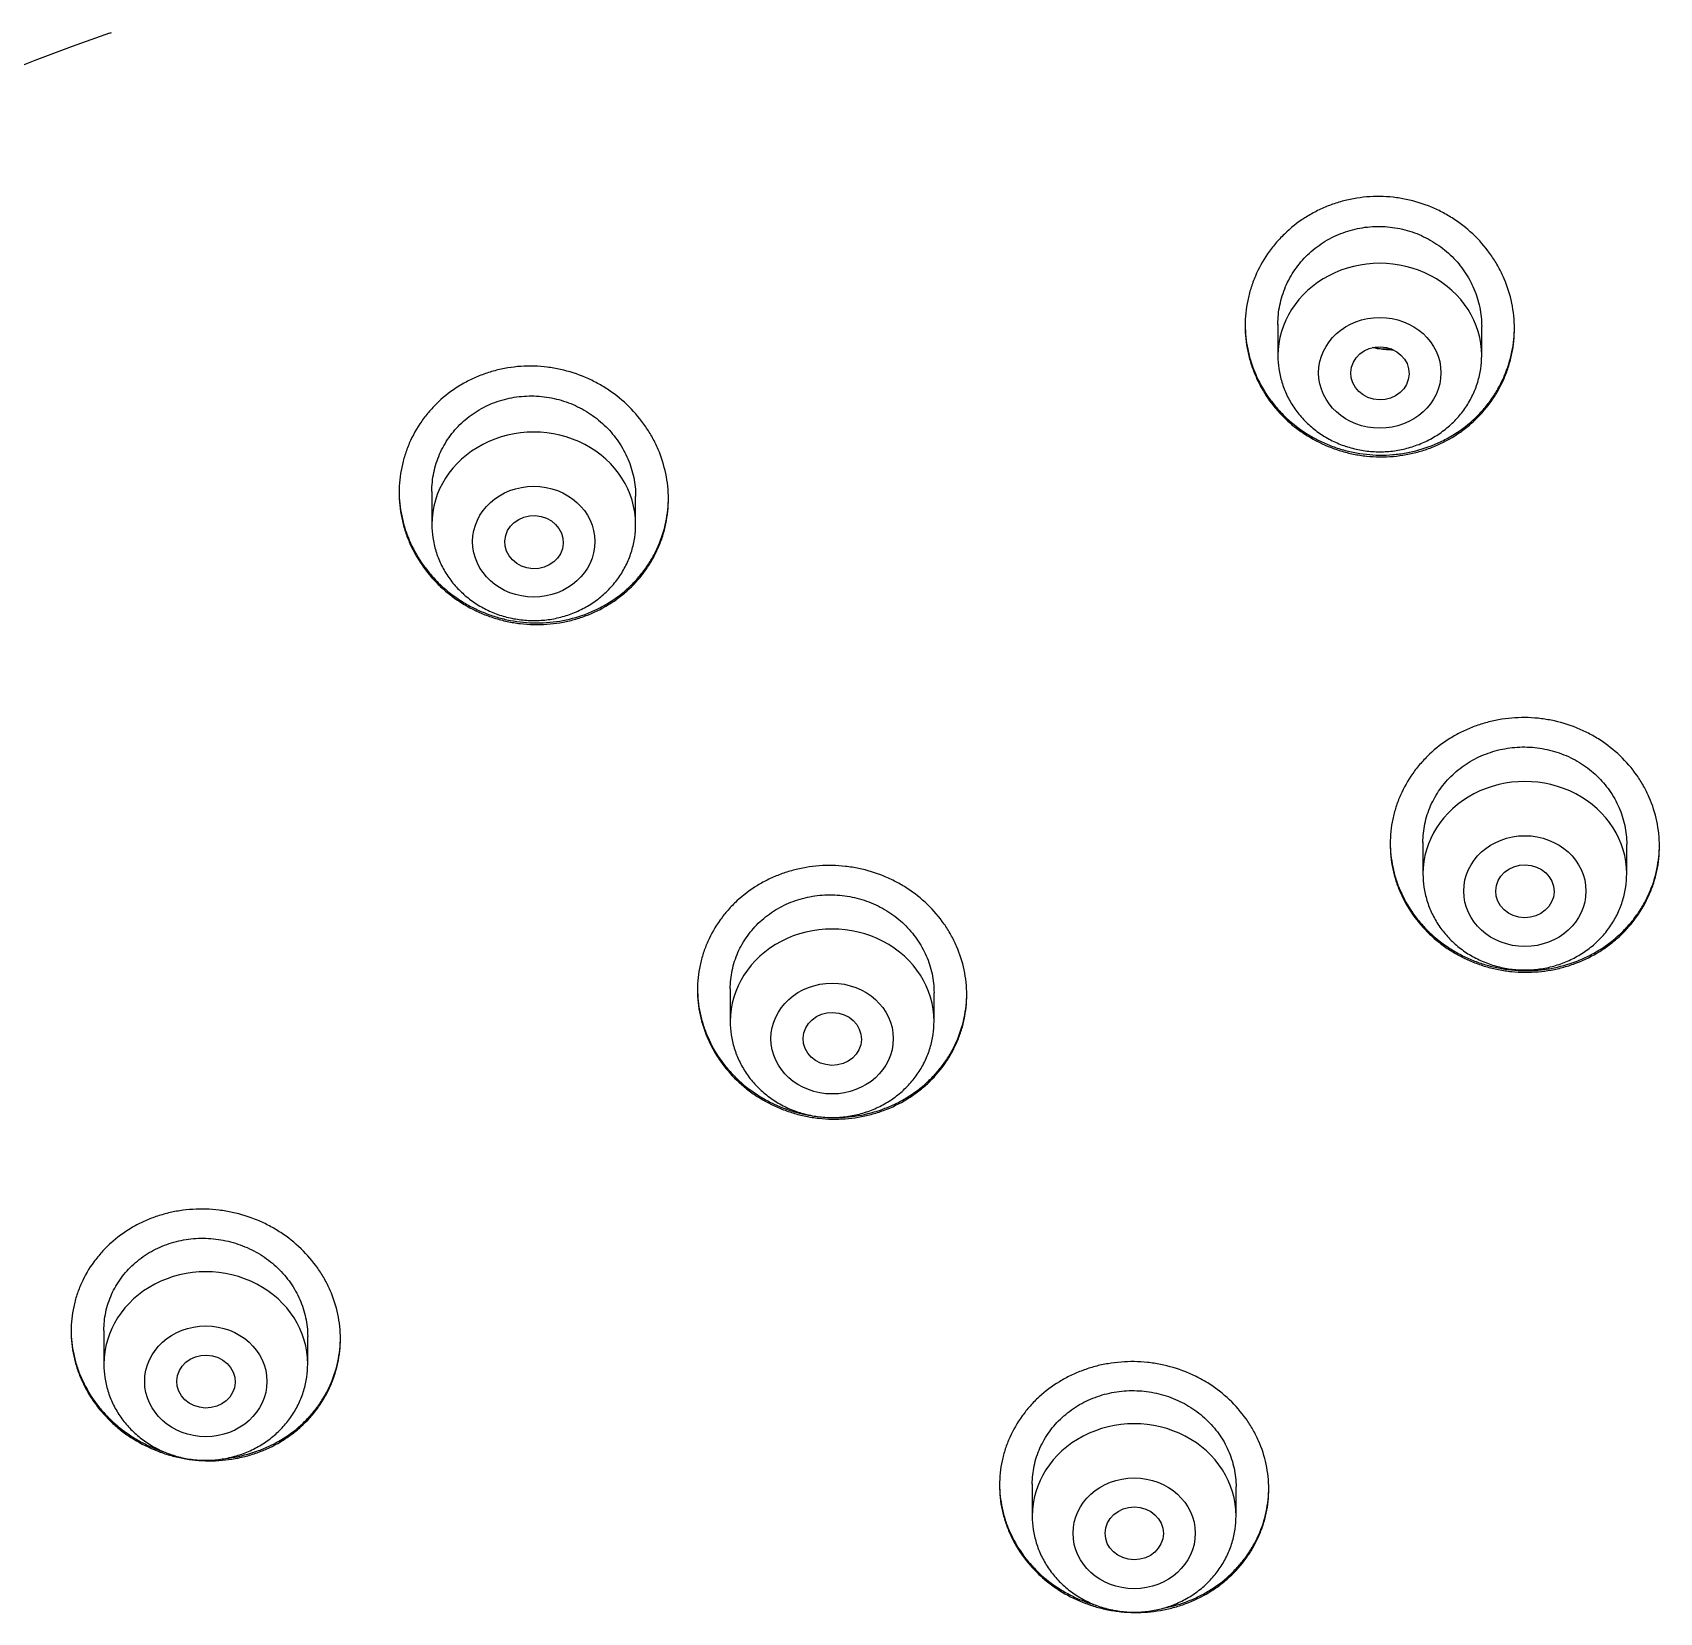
# Model space of a CAD drawing. Header units: millimetres. Extents: x 976 to 9349, y -1578 to 2211.
# Drawn here: x 2934.919 to 2937.154, y 1372.031 to 1374.202 of the extents above; entities that cross this region are included whole.
import ezdxf

# ---------------------------------------------------------------- set-up
doc = ezdxf.new("R2010")
doc.units = ezdxf.units.MM
doc.layers.add('Wbudowane', color=175, linetype='Continuous')

# ---------------------------------------------------------------- blocks, each defined once
blk = doc.blocks.new('Z$W@#21058')
for p, q in [((16.977, 142.1499), (16.9796, 142.1509)), ((18.5825, 141.7502), (18.5825, 141.707)), ((18.8625, 141.707), (18.8625, 141.7469)), ((18.7391, 141.716), (18.7372, 141.716)), ((17.42, 141.5202), (17.42, 141.4751)), ((17.7, 141.4751), (17.7, 141.5134)), ((18.7818, 141.0382), (18.7818, 140.9949)), ((19.0618, 140.9949), (19.0618, 141.0355)), ((17.83, 140.8369), (17.83, 140.7922)), ((18.11, 140.7922), (18.11, 140.8316)), ((16.9694, 140.3674), (16.9694, 140.3212)), ((17.2494, 140.3212), (17.2494, 140.3593)), ((18.245, 140.1565), (18.245, 140.1124)), ((18.525, 140.1124), (18.525, 140.1524))]:
    blk.add_line(p, q)
for centre, radius, start, end in [((17.9248, 139.4091), 2.9001, 109.0754, 143.3794), ((18.7368, 141.8188), 0.1028, 257.6804, 270.2715), ((18.7383, 141.8213), 0.1064, 270.2513, 271.6309)]:
    blk.add_arc(centre, radius, start, end)
for centre, end_param in [((18.7225, 141.707), 3.141598), ((17.56, 141.4751), 3.141598), ((18.9218, 140.9949), 3.141593), ((17.97, 140.7922), 3.141593), ((17.1094, 140.3212), 3.141593), ((18.385, 140.1124), 3.141593)]:
    blk.add_ellipse(centre, major_axis=(0.14, 0), ratio=0.906308, start_param=0, end_param=end_param)
for centre, major_axis, ratio in [((18.7225, 141.6834), (0.084, 0), 0.906308), ((18.7227, 141.6827), (0.04, -0.001), 0.913562), ((17.56, 141.4514), (-0.084, 0), 0.906308), ((17.5604, 141.4507), (0.0401, -0.0019), 0.910577), ((18.9218, 140.9712), (0.084, 0), 0.906308), ((18.9219, 140.9709), (0.04, -0.0005), 0.909997), ((17.97, 140.7685), (0.084, 0), 0.906308), ((17.9702, 140.7681), (0.04, -0.0009), 0.908545), ((17.1094, 140.2975), (-0.084, 0), 0.906308), ((17.1097, 140.2972), (0.0401, -0.0011), 0.906171), ((18.385, 140.0887), (0.084, 0), 0.906308), ((18.3851, 140.0886), (0.04, -0.0003), 0.907086)]:
    blk.add_ellipse(centre, major_axis=major_axis, ratio=ratio)
for points, knots in [([(18.5375, 141.748), (18.5375, 141.7598), (18.5387, 141.7713), (18.5422, 141.7884), (18.5436, 141.794), (18.5471, 141.8052), (18.5492, 141.8108), (18.5561, 141.827), (18.5617, 141.8372), (18.5717, 141.8518), (18.5753, 141.8565), (18.5831, 141.8656), (18.5871, 141.8699), (18.5999, 141.8823), (18.6092, 141.8897), (18.6244, 141.8994), (18.6297, 141.9025), (18.6404, 141.908), (18.6513, 141.9129), (18.6627, 141.9168), (18.6744, 141.9201), (18.6803, 141.9215), (18.6984, 141.9248), (18.7104, 141.9258), (18.7286, 141.9256), (18.7347, 141.9252), (18.7469, 141.9239), (18.7529, 141.9229), (18.7708, 141.9192), (18.7823, 141.9156), (18.7992, 141.9086), (18.8047, 141.906), (18.8154, 141.9002), (18.8206, 141.8971), (18.8356, 141.8872), (18.8449, 141.8796), (18.8621, 141.8626), (18.8697, 141.8535), (18.8797, 141.8388), (18.8828, 141.8338), (18.8885, 141.8234), (18.8911, 141.818), (18.898, 141.8017), (18.9015, 141.7906), (18.9051, 141.7735), (18.906, 141.7677), (18.9072, 141.756), (18.9075, 141.7501), (18.9075, 141.7327), (18.9064, 141.7212), (18.9029, 141.7041), (18.9014, 141.6984), (18.898, 141.6873), (18.8939, 141.6764), (18.8888, 141.6659), (18.8832, 141.6557), (18.8801, 141.6507), (18.87, 141.6361), (18.8623, 141.6272), (18.8496, 141.615), (18.8451, 141.6111), (18.8357, 141.6037), (18.8308, 141.6002), (18.8156, 141.5906), (18.805, 141.5852), (18.7881, 141.5787), (18.7823, 141.5767), (18.7706, 141.5734), (18.7647, 141.5721), (18.7469, 141.5688), (18.7348, 141.5678), (18.7164, 141.568), (18.7103, 141.5683), (18.6982, 141.5696), (18.6863, 141.5714), (18.6745, 141.5744), (18.6629, 141.5779), (18.6571, 141.58), (18.6402, 141.5869), (18.6296, 141.5925), (18.6145, 141.6024), (18.6096, 141.6059), (18.6002, 141.6135), (18.5957, 141.6174), (18.5829, 141.6299), (18.5753, 141.6389), (18.5652, 141.6536), (18.5621, 141.6587), (18.5564, 141.669), (18.5513, 141.6796), (18.5472, 141.6905), (18.5437, 141.7016), (18.5422, 141.7073), (18.5387, 141.7246), (18.5375, 141.7363), (18.5375, 141.748)], [0, 0, 0, 0, 0.03125, 0.03125, 0.046875, 0.046875, 0.0625, 0.0625, 0.09375, 0.09375, 0.109375, 0.109375, 0.125, 0.125, 0.15625, 0.15625, 0.171875, 0.171875, 0.1875, 0.203125, 0.203125, 0.21875, 0.21875, 0.25, 0.25, 0.265625, 0.265625, 0.28125, 0.28125, 0.3125, 0.3125, 0.328125, 0.328125, 0.34375, 0.34375, 0.375, 0.375, 0.40625, 0.40625, 0.421875, 0.421875, 0.4375, 0.4375, 0.46875, 0.46875, 0.484375, 0.484375, 0.5, 0.5, 0.53125, 0.53125, 0.546875, 0.546875, 0.5625, 0.578125, 0.578125, 0.59375, 0.59375, 0.625, 0.625, 0.640625, 0.640625, 0.65625, 0.65625, 0.6875, 0.6875, 0.703125, 0.703125, 0.71875, 0.71875, 0.75, 0.75, 0.765625, 0.765625, 0.78125, 0.796875, 0.796875, 0.8125, 0.8125, 0.84375, 0.84375, 0.859375, 0.859375, 0.875, 0.875, 0.90625, 0.90625, 0.921875, 0.921875, 0.9375, 0.953125, 0.953125, 0.96875, 0.96875, 1, 1, 1, 1]), ([(18.5825, 141.75), (18.5825, 141.7501), (18.5825, 141.7502), (18.5825, 141.759), (18.5834, 141.7678), (18.5861, 141.7808), (18.5872, 141.7851), (18.5898, 141.7936), (18.5929, 141.8019), (18.5968, 141.8098), (18.6011, 141.8176), (18.6034, 141.8214), (18.6111, 141.8325), (18.6169, 141.8393), (18.6266, 141.8487), (18.63, 141.8516), (18.6371, 141.8573), (18.6408, 141.8599), (18.6523, 141.8673), (18.6603, 141.8714), (18.6731, 141.8764), (18.6775, 141.8779), (18.6863, 141.8804), (18.6908, 141.8814), (18.7043, 141.8839), (18.7134, 141.8847), (18.7274, 141.8845), (18.732, 141.8842), (18.7411, 141.8832), (18.7502, 141.8817), (18.7591, 141.8794), (18.7679, 141.8767), (18.7723, 141.8751), (18.785, 141.8697), (18.793, 141.8654), (18.8044, 141.8578), (18.8081, 141.8551), (18.8152, 141.8493), (18.8186, 141.8463), (18.8282, 141.8367), (18.834, 141.8298), (18.8416, 141.8186), (18.8439, 141.8147), (18.8482, 141.8069), (18.8521, 141.7989), (18.8551, 141.7905), (18.8578, 141.7821), (18.8589, 141.7777), (18.8616, 141.7646), (18.8625, 141.7558), (18.8625, 141.7469)], [0, 0, 0, 0, 0.000458, 0.000458, 0.062929, 0.062929, 0.094165, 0.094165, 0.125401, 0.156636, 0.156636, 0.187872, 0.187872, 0.250343, 0.250343, 0.281579, 0.281579, 0.312815, 0.312815, 0.375286, 0.375286, 0.406522, 0.406522, 0.437758, 0.437758, 0.500229, 0.500229, 0.531465, 0.531465, 0.5627, 0.593936, 0.593936, 0.625172, 0.625172, 0.687643, 0.687643, 0.718879, 0.718879, 0.750114, 0.750114, 0.812586, 0.812586, 0.843822, 0.843822, 0.875057, 0.906293, 0.906293, 0.937529, 0.937529, 1, 1, 1, 1]), ([(18.5375, 141.7493), (18.5376, 141.738), (18.5388, 141.7268), (18.5422, 141.7102), (18.5436, 141.7045), (18.5471, 141.6933), (18.5492, 141.6877), (18.5561, 141.6715), (18.5617, 141.6612), (18.5717, 141.6466), (18.5753, 141.6418), (18.583, 141.6327), (18.5871, 141.6283), (18.5998, 141.6158), (18.6091, 141.6083), (18.6242, 141.5984), (18.6295, 141.5953), (18.6402, 141.5896), (18.6511, 141.5845), (18.6625, 141.5804), (18.6741, 141.5769), (18.68, 141.5754), (18.6981, 141.5717), (18.7101, 141.5705), (18.7283, 141.5702), (18.7344, 141.5704), (18.7466, 141.5715), (18.7527, 141.5723), (18.7706, 141.5755), (18.7822, 141.5788), (18.799, 141.5853), (18.8046, 141.5878), (18.8154, 141.5932), (18.8206, 141.5962), (18.8356, 141.6057), (18.845, 141.613), (18.858, 141.6254), (18.862, 141.6297), (18.8697, 141.6387), (18.8768, 141.6479), (18.883, 141.6579), (18.8887, 141.6681), (18.8913, 141.6735), (18.8982, 141.6896), (18.9017, 141.7007), (18.9052, 141.7177), (18.9061, 141.7235), (18.9072, 141.7348), (18.9075, 141.7402), (18.9075, 141.7456)], [0, 0, 0, 0, 0.060486, 0.060486, 0.091879, 0.091879, 0.123272, 0.123272, 0.186059, 0.186059, 0.217452, 0.217452, 0.248845, 0.248845, 0.311631, 0.311631, 0.343025, 0.343025, 0.374418, 0.405811, 0.405811, 0.437204, 0.437204, 0.499991, 0.499991, 0.531384, 0.531384, 0.562777, 0.562777, 0.625564, 0.625564, 0.656957, 0.656957, 0.68835, 0.68835, 0.751137, 0.751137, 0.78253, 0.78253, 0.813923, 0.845316, 0.845316, 0.876709, 0.876709, 0.939496, 0.939496, 0.970889, 0.970889, 1, 1, 1, 1]), ([(18.5825, 141.707), (18.5825, 141.7003), (18.5834, 141.689), (18.5875, 141.67), (18.5944, 141.6526), (18.6039, 141.6358), (18.6159, 141.6206), (18.6301, 141.6071), (18.6461, 141.5957), (18.6638, 141.5865), (18.6826, 141.5799), (18.7023, 141.5758), (18.7225, 141.5744), (18.7426, 141.5758), (18.7623, 141.5799), (18.7812, 141.5866), (18.7989, 141.5957), (18.815, 141.6072), (18.8292, 141.6207), (18.8411, 141.6359), (18.8506, 141.6528), (18.8575, 141.6702), (18.8616, 141.6891), (18.8625, 141.7004), (18.8625, 141.707)], [0, 0, 0, 0, 0.043416, 0.088242, 0.133206, 0.178365, 0.223751, 0.269371, 0.315209, 0.361231, 0.407394, 0.453652, 0.499964, 0.546286, 0.592577, 0.638793, 0.684885, 0.730809, 0.776522, 0.822, 0.867242, 0.912272, 0.95714, 1, 1, 1, 1]), ([(18.7388, 141.7149), (18.7323, 141.7149), (18.7258, 141.7154), (18.7172, 141.717), (18.7148, 141.7175), (18.7125, 141.7181)], [0, 0, 0, 0, 0.726371, 0.726371, 1, 1, 1, 1]), ([(17.375, 141.5189), (17.375, 141.5306), (17.3762, 141.5421), (17.3797, 141.559), (17.3812, 141.5646), (17.3847, 141.5757), (17.3867, 141.5812), (17.3937, 141.5972), (17.3993, 141.6074), (17.4094, 141.6217), (17.413, 141.6263), (17.4208, 141.6352), (17.4249, 141.6395), (17.4377, 141.6516), (17.4471, 141.6587), (17.4623, 141.6682), (17.4676, 141.6711), (17.4783, 141.6764), (17.4893, 141.6811), (17.5007, 141.6847), (17.5123, 141.6878), (17.5183, 141.6891), (17.5363, 141.6921), (17.5483, 141.6929), (17.5665, 141.6923), (17.5726, 141.6919), (17.5847, 141.6904), (17.5908, 141.6893), (17.6086, 141.6854), (17.6201, 141.6817), (17.6369, 141.6745), (17.6424, 141.6718), (17.6531, 141.666), (17.6582, 141.6629), (17.6732, 141.6528), (17.6825, 141.6452), (17.6996, 141.6282), (17.7072, 141.619), (17.7172, 141.6044), (17.7203, 141.5994), (17.726, 141.589), (17.7286, 141.5836), (17.7355, 141.5674), (17.739, 141.5563), (17.7426, 141.5392), (17.7435, 141.5335), (17.7447, 141.5219), (17.745, 141.5161), (17.745, 141.4988), (17.7439, 141.4873), (17.7404, 141.4703), (17.7389, 141.4647), (17.7354, 141.4536), (17.7314, 141.4429), (17.7262, 141.4325), (17.7205, 141.4224), (17.7174, 141.4175), (17.7073, 141.4031), (17.6996, 141.3944), (17.6868, 141.3824), (17.6823, 141.3786), (17.6728, 141.3714), (17.6679, 141.368), (17.6527, 141.3587), (17.6421, 141.3535), (17.6252, 141.3472), (17.6194, 141.3453), (17.6077, 141.3422), (17.6018, 141.341), (17.584, 141.338), (17.5719, 141.3372), (17.5536, 141.3376), (17.5475, 141.3381), (17.5354, 141.3395), (17.5235, 141.3415), (17.5117, 141.3446), (17.5001, 141.3483), (17.4943, 141.3504), (17.4775, 141.3575), (17.4669, 141.3632), (17.4519, 141.3732), (17.447, 141.3768), (17.4376, 141.3844), (17.4331, 141.3884), (17.4204, 141.4009), (17.4128, 141.41), (17.4027, 141.4247), (17.3996, 141.4298), (17.3939, 141.4401), (17.3888, 141.4506), (17.3847, 141.4616), (17.3812, 141.4727), (17.3798, 141.4784), (17.3762, 141.4956), (17.375, 141.5072), (17.375, 141.5189)], [0, 0, 0, 0, 0.03125, 0.03125, 0.046875, 0.046875, 0.0625, 0.0625, 0.09375, 0.09375, 0.109375, 0.109375, 0.125, 0.125, 0.15625, 0.15625, 0.171875, 0.171875, 0.1875, 0.203125, 0.203125, 0.21875, 0.21875, 0.25, 0.25, 0.265625, 0.265625, 0.28125, 0.28125, 0.3125, 0.3125, 0.328125, 0.328125, 0.34375, 0.34375, 0.375, 0.375, 0.40625, 0.40625, 0.421875, 0.421875, 0.4375, 0.4375, 0.46875, 0.46875, 0.484375, 0.484375, 0.5, 0.5, 0.53125, 0.53125, 0.546875, 0.546875, 0.5625, 0.578125, 0.578125, 0.59375, 0.59375, 0.625, 0.625, 0.640625, 0.640625, 0.65625, 0.65625, 0.6875, 0.6875, 0.703125, 0.703125, 0.71875, 0.71875, 0.75, 0.75, 0.765625, 0.765625, 0.78125, 0.796875, 0.796875, 0.8125, 0.8125, 0.84375, 0.84375, 0.859375, 0.859375, 0.875, 0.875, 0.90625, 0.90625, 0.921875, 0.921875, 0.9375, 0.953125, 0.953125, 0.96875, 0.96875, 1, 1, 1, 1]), ([(17.42, 141.5201), (17.42, 141.5202), (17.42, 141.5202), (17.42, 141.529), (17.4209, 141.5377), (17.4236, 141.5506), (17.4247, 141.5549), (17.4274, 141.5633), (17.4304, 141.5715), (17.4343, 141.5793), (17.4386, 141.587), (17.441, 141.5908), (17.4487, 141.6017), (17.4545, 141.6084), (17.4642, 141.6175), (17.4676, 141.6204), (17.4748, 141.6259), (17.4785, 141.6285), (17.49, 141.6356), (17.4981, 141.6395), (17.5109, 141.6443), (17.5152, 141.6457), (17.5241, 141.648), (17.5286, 141.649), (17.5421, 141.6512), (17.5512, 141.6518), (17.5697, 141.6513), (17.5789, 141.6501), (17.5923, 141.6472), (17.5967, 141.646), (17.6055, 141.6431), (17.6099, 141.6415), (17.6225, 141.636), (17.6306, 141.6317), (17.6419, 141.624), (17.6456, 141.6213), (17.6527, 141.6155), (17.6561, 141.6124), (17.6657, 141.6029), (17.6714, 141.5959), (17.679, 141.5848), (17.6814, 141.5809), (17.6857, 141.5731), (17.6896, 141.5651), (17.6926, 141.5568), (17.6953, 141.5483), (17.6964, 141.544), (17.6991, 141.531), (17.7, 141.5222), (17.7, 141.5134)], [0, 0, 0, 0, 0.000244, 0.000244, 0.062729, 0.062729, 0.093971, 0.093971, 0.125214, 0.156456, 0.156456, 0.187698, 0.187698, 0.250183, 0.250183, 0.281425, 0.281425, 0.312668, 0.312668, 0.375153, 0.375153, 0.406395, 0.406395, 0.437637, 0.437637, 0.500122, 0.500122, 0.562607, 0.562607, 0.593849, 0.593849, 0.625092, 0.625092, 0.687576, 0.687576, 0.718819, 0.718819, 0.750061, 0.750061, 0.812546, 0.812546, 0.843788, 0.843788, 0.875031, 0.906273, 0.906273, 0.937515, 0.937515, 1, 1, 1, 1]), ([(17.375, 141.52), (17.3751, 141.5088), (17.3763, 141.4977), (17.3797, 141.4811), (17.3811, 141.4754), (17.3846, 141.4642), (17.3867, 141.4587), (17.3936, 141.4424), (17.3992, 141.4322), (17.4092, 141.4175), (17.4128, 141.4128), (17.4205, 141.4036), (17.4245, 141.3992), (17.4373, 141.3866), (17.4465, 141.3791), (17.4616, 141.369), (17.4669, 141.3658), (17.4775, 141.3601), (17.4884, 141.3549), (17.4998, 141.3507), (17.5113, 141.347), (17.5172, 141.3454), (17.5352, 141.3415), (17.5473, 141.3401), (17.5654, 141.3396), (17.5715, 141.3397), (17.5836, 141.3406), (17.5897, 141.3413), (17.6076, 141.3442), (17.6192, 141.3473), (17.6361, 141.3535), (17.6416, 141.3559), (17.6524, 141.3612), (17.6577, 141.364), (17.6728, 141.3733), (17.6822, 141.3804), (17.6951, 141.3925), (17.6993, 141.3968), (17.7069, 141.4056), (17.7141, 141.4147), (17.7204, 141.4245), (17.7261, 141.4346), (17.7287, 141.4398), (17.7357, 141.4558), (17.7391, 141.4668), (17.7426, 141.4837), (17.7435, 141.4894), (17.7447, 141.5007), (17.745, 141.5063), (17.745, 141.5118)], [0, 0, 0, 0, 0.060332, 0.060332, 0.091704, 0.091704, 0.123076, 0.123076, 0.18582, 0.18582, 0.217193, 0.217193, 0.248565, 0.248565, 0.311309, 0.311309, 0.342681, 0.342681, 0.374053, 0.405425, 0.405425, 0.436797, 0.436797, 0.499542, 0.499542, 0.530914, 0.530914, 0.562286, 0.562286, 0.62503, 0.62503, 0.656402, 0.656402, 0.687774, 0.687774, 0.750518, 0.750518, 0.781891, 0.781891, 0.813263, 0.844635, 0.844635, 0.876007, 0.876007, 0.938751, 0.938751, 0.970123, 0.970123, 1, 1, 1, 1]), ([(17.42, 141.4751), (17.42, 141.4684), (17.4209, 141.457), (17.425, 141.4381), (17.4319, 141.4206), (17.4415, 141.4038), (17.4534, 141.3887), (17.4676, 141.3752), (17.4836, 141.3638), (17.5013, 141.3546), (17.5202, 141.3479), (17.5399, 141.3439), (17.56, 141.3425), (17.5801, 141.3438), (17.5998, 141.3479), (17.6187, 141.3546), (17.6364, 141.3638), (17.6525, 141.3752), (17.6667, 141.3888), (17.6786, 141.4039), (17.6881, 141.4208), (17.695, 141.4383), (17.6991, 141.4572), (17.7, 141.4685), (17.7, 141.4751)], [0, 0, 0, 0, 0.043416, 0.088242, 0.133206, 0.178365, 0.223751, 0.269371, 0.315209, 0.361231, 0.407394, 0.453652, 0.499964, 0.546286, 0.592577, 0.638793, 0.684885, 0.730809, 0.776522, 0.822, 0.867242, 0.912272, 0.95714, 1, 1, 1, 1]), ([(18.7368, 141.0361), (18.7368, 141.0476), (18.738, 141.0589), (18.7415, 141.0757), (18.7429, 141.0812), (18.7465, 141.0921), (18.7485, 141.0976), (18.7555, 141.1134), (18.7611, 141.1234), (18.7712, 141.1376), (18.7748, 141.1422), (18.7826, 141.1511), (18.7866, 141.1553), (18.7994, 141.1674), (18.8087, 141.1745), (18.8239, 141.184), (18.8292, 141.187), (18.8399, 141.1923), (18.8508, 141.1971), (18.8622, 141.2009), (18.8738, 141.2041), (18.8798, 141.2055), (18.8977, 141.2087), (18.9097, 141.2097), (18.9279, 141.2096), (18.9339, 141.2092), (18.9461, 141.208), (18.9521, 141.2071), (18.97, 141.2035), (18.9815, 141.2001), (18.9983, 141.1934), (19.0038, 141.1908), (19.0146, 141.1853), (19.0197, 141.1823), (19.0348, 141.1726), (19.0441, 141.1653), (19.0613, 141.1488), (19.069, 141.1399), (19.079, 141.1256), (19.0821, 141.1207), (19.0878, 141.1105), (19.0904, 141.1052), (19.0974, 141.0893), (19.1008, 141.0784), (19.1044, 141.0616), (19.1053, 141.0559), (19.1065, 141.0444), (19.1068, 141.0387), (19.1068, 141.0216), (19.1056, 141.0103), (19.1021, 140.9934), (19.1006, 140.9878), (19.0971, 140.9769), (19.0931, 140.9662), (19.0879, 140.9559), (19.0823, 140.9459), (19.0791, 140.941), (19.069, 140.9267), (19.0613, 140.9179), (19.0486, 140.9059), (19.0441, 140.9021), (19.0347, 140.8949), (19.0298, 140.8915), (19.0146, 140.882), (19.004, 140.8767), (18.9872, 140.8703), (18.9814, 140.8684), (18.9698, 140.8651), (18.9639, 140.8638), (18.9461, 140.8606), (18.9341, 140.8596), (18.9157, 140.8597), (18.9096, 140.86), (18.8976, 140.8613), (18.8856, 140.863), (18.8739, 140.8659), (18.8623, 140.8693), (18.8565, 140.8714), (18.8396, 140.8781), (18.829, 140.8836), (18.814, 140.8932), (18.8091, 140.8967), (18.7996, 140.9041), (18.7951, 140.908), (18.7824, 140.9202), (18.7747, 140.929), (18.7646, 140.9434), (18.7615, 140.9484), (18.7558, 140.9585), (18.7506, 140.9689), (18.7465, 140.9796), (18.743, 140.9906), (18.7415, 140.9961), (18.738, 141.0131), (18.7368, 141.0245), (18.7368, 141.0361)], [0, 0, 0, 0, 0.03125, 0.03125, 0.046875, 0.046875, 0.0625, 0.0625, 0.09375, 0.09375, 0.109375, 0.109375, 0.125, 0.125, 0.15625, 0.15625, 0.171875, 0.171875, 0.1875, 0.203125, 0.203125, 0.21875, 0.21875, 0.25, 0.25, 0.265625, 0.265625, 0.28125, 0.28125, 0.3125, 0.3125, 0.328125, 0.328125, 0.34375, 0.34375, 0.375, 0.375, 0.40625, 0.40625, 0.421875, 0.421875, 0.4375, 0.4375, 0.46875, 0.46875, 0.484375, 0.484375, 0.5, 0.5, 0.53125, 0.53125, 0.546875, 0.546875, 0.5625, 0.578125, 0.578125, 0.59375, 0.59375, 0.625, 0.625, 0.640625, 0.640625, 0.65625, 0.65625, 0.6875, 0.6875, 0.703125, 0.703125, 0.71875, 0.71875, 0.75, 0.75, 0.765625, 0.765625, 0.78125, 0.796875, 0.796875, 0.8125, 0.8125, 0.84375, 0.84375, 0.859375, 0.859375, 0.875, 0.875, 0.90625, 0.90625, 0.921875, 0.921875, 0.9375, 0.953125, 0.953125, 0.96875, 0.96875, 1, 1, 1, 1]), ([(18.7818, 141.0379), (18.7818, 141.0465), (18.7827, 141.0551), (18.7853, 141.0678), (18.7865, 141.0721), (18.7891, 141.0804), (18.7922, 141.0885), (18.7961, 141.0962), (18.8004, 141.1038), (18.8027, 141.1076), (18.8104, 141.1184), (18.8162, 141.125), (18.8259, 141.1341), (18.8293, 141.137), (18.8364, 141.1425), (18.8401, 141.1451), (18.8515, 141.1523), (18.8596, 141.1563), (18.8723, 141.1612), (18.8767, 141.1626), (18.8855, 141.1651), (18.89, 141.1661), (18.9034, 141.1685), (18.9125, 141.1693), (18.9264, 141.1692), (18.931, 141.1689), (18.9401, 141.168), (18.9492, 141.1666), (18.9581, 141.1645), (18.9669, 141.1619), (18.9712, 141.1603), (18.984, 141.1552), (18.992, 141.1511), (19.0034, 141.1437), (19.0071, 141.1411), (19.0142, 141.1355), (19.0176, 141.1326), (19.0273, 141.1233), (19.0331, 141.1166), (19.0407, 141.1057), (19.0431, 141.1019), (19.0474, 141.0942), (19.0513, 141.0864), (19.0544, 141.0783), (19.057, 141.07), (19.0582, 141.0657), (19.0609, 141.0529), (19.0618, 141.0442), (19.0618, 141.0355)], [0, 0, 0, 0, 0.0624524, 0.0624524, 0.093704, 0.093704, 0.1249556, 0.1562071, 0.1562071, 0.1874587, 0.1874587, 0.2499619, 0.2499619, 0.2812135, 0.2812135, 0.3124651, 0.3124651, 0.3749683, 0.3749683, 0.4062198, 0.4062198, 0.4374714, 0.4374714, 0.4999746, 0.4999746, 0.5312262, 0.5312262, 0.5624778, 0.5937294, 0.5937294, 0.624981, 0.624981, 0.6874841, 0.6874841, 0.7187357, 0.7187357, 0.7499873, 0.7499873, 0.8124905, 0.8124905, 0.8437421, 0.8437421, 0.8749937, 0.9062452, 0.9062452, 0.9374968, 0.9374968, 1, 1, 1, 1]), ([(18.7368, 141.0371), (18.7369, 141.026), (18.7381, 141.0151), (18.7415, 140.9987), (18.7429, 140.9932), (18.7464, 140.9822), (18.7485, 140.9767), (18.7554, 140.9608), (18.7611, 140.9507), (18.7711, 140.9364), (18.7747, 140.9317), (18.7825, 140.9228), (18.7865, 140.9185), (18.7993, 140.9063), (18.8086, 140.8989), (18.8237, 140.8892), (18.829, 140.8862), (18.8397, 140.8807), (18.8506, 140.8757), (18.8619, 140.8717), (18.8735, 140.8683), (18.8795, 140.8668), (18.8974, 140.8633), (18.9094, 140.8621), (18.9276, 140.8619), (18.9336, 140.8621), (18.9458, 140.8631), (18.9518, 140.8639), (18.9697, 140.8671), (18.9812, 140.8703), (18.9981, 140.8767), (19.0036, 140.8792), (19.0144, 140.8845), (19.0196, 140.8874), (19.0346, 140.8968), (19.044, 140.9039), (19.0569, 140.9161), (19.061, 140.9203), (19.0687, 140.9291), (19.0759, 140.9382), (19.0821, 140.9479), (19.0878, 140.958), (19.0904, 140.9632), (19.0974, 140.979), (19.1009, 140.9899), (19.1044, 141.0066), (19.1053, 141.0123), (19.1065, 141.0235), (19.1068, 141.0289), (19.1068, 141.0343)], [0, 0, 0, 0, 0.060426, 0.060426, 0.091796, 0.091796, 0.123166, 0.123166, 0.185905, 0.185905, 0.217275, 0.217275, 0.248645, 0.248645, 0.311385, 0.311385, 0.342755, 0.342755, 0.374125, 0.405494, 0.405494, 0.436864, 0.436864, 0.499604, 0.499604, 0.530974, 0.530974, 0.562344, 0.562344, 0.625083, 0.625083, 0.656453, 0.656453, 0.687823, 0.687823, 0.750563, 0.750563, 0.781933, 0.781933, 0.813302, 0.844672, 0.844672, 0.876042, 0.876042, 0.938782, 0.938782, 0.970152, 0.970152, 1, 1, 1, 1]), ([(17.785, 140.8353), (17.785, 140.8468), (17.7862, 140.8581), (17.7897, 140.8748), (17.7912, 140.8803), (17.7947, 140.8912), (17.7968, 140.8966), (17.8037, 140.9123), (17.8094, 140.9222), (17.8195, 140.9362), (17.8231, 140.9408), (17.8309, 140.9496), (17.8349, 140.9537), (17.8478, 140.9656), (17.8571, 140.9726), (17.8723, 140.982), (17.8776, 140.9848), (17.8883, 140.99), (17.8992, 140.9947), (17.9106, 140.9983), (17.9222, 141.0014), (17.9282, 141.0027), (17.9461, 141.0057), (17.9581, 141.0066), (17.9763, 141.0063), (17.9823, 141.0059), (17.9945, 141.0045), (18.0005, 141.0035), (18.0183, 140.9998), (18.0298, 140.9963), (18.0466, 140.9894), (18.0522, 140.9868), (18.0628, 140.9812), (18.068, 140.9782), (18.083, 140.9684), (18.0923, 140.9611), (18.1096, 140.9445), (18.1172, 140.9355), (18.1272, 140.9212), (18.1303, 140.9163), (18.136, 140.9061), (18.1386, 140.9008), (18.1456, 140.8849), (18.1491, 140.874), (18.1526, 140.8572), (18.1535, 140.8515), (18.1547, 140.8401), (18.155, 140.8344), (18.155, 140.8174), (18.1538, 140.8061), (18.1503, 140.7893), (18.1488, 140.7838), (18.1453, 140.7729), (18.1413, 140.7623), (18.1361, 140.7521), (18.1304, 140.7421), (18.1273, 140.7372), (18.1171, 140.7231), (18.1095, 140.7144), (18.0967, 140.7026), (18.0922, 140.6988), (18.0827, 140.6917), (18.0778, 140.6884), (18.0627, 140.6791), (18.052, 140.674), (18.0352, 140.6677), (18.0294, 140.6659), (18.0178, 140.6628), (18.0119, 140.6615), (17.9941, 140.6585), (17.9821, 140.6576), (17.9638, 140.6579), (17.9577, 140.6583), (17.9456, 140.6597), (17.9337, 140.6616), (17.922, 140.6645), (17.9104, 140.6681), (17.9046, 140.6701), (17.8878, 140.677), (17.8772, 140.6826), (17.8621, 140.6923), (17.8572, 140.6958), (17.8478, 140.7033), (17.8433, 140.7072), (17.8306, 140.7194), (17.8229, 140.7283), (17.8128, 140.7428), (17.8097, 140.7478), (17.804, 140.7579), (17.7988, 140.7682), (17.7948, 140.779), (17.7913, 140.7899), (17.7898, 140.7955), (17.7862, 140.8124), (17.785, 140.8238), (17.785, 140.8353)], [0, 0, 0, 0, 0.03125, 0.03125, 0.046875, 0.046875, 0.0625, 0.0625, 0.09375, 0.09375, 0.109375, 0.109375, 0.125, 0.125, 0.15625, 0.15625, 0.171875, 0.171875, 0.1875, 0.203125, 0.203125, 0.21875, 0.21875, 0.25, 0.25, 0.265625, 0.265625, 0.28125, 0.28125, 0.3125, 0.3125, 0.328125, 0.328125, 0.34375, 0.34375, 0.375, 0.375, 0.40625, 0.40625, 0.421875, 0.421875, 0.4375, 0.4375, 0.46875, 0.46875, 0.484375, 0.484375, 0.5, 0.5, 0.53125, 0.53125, 0.546875, 0.546875, 0.5625, 0.578125, 0.578125, 0.59375, 0.59375, 0.625, 0.625, 0.640625, 0.640625, 0.65625, 0.65625, 0.6875, 0.6875, 0.703125, 0.703125, 0.71875, 0.71875, 0.75, 0.75, 0.765625, 0.765625, 0.78125, 0.796875, 0.796875, 0.8125, 0.8125, 0.84375, 0.84375, 0.859375, 0.859375, 0.875, 0.875, 0.90625, 0.90625, 0.921875, 0.921875, 0.9375, 0.953125, 0.953125, 0.96875, 0.96875, 1, 1, 1, 1]), ([(18.7818, 140.9949), (18.7818, 140.9882), (18.7827, 140.9768), (18.7869, 140.9578), (18.7938, 140.9404), (18.8033, 140.9235), (18.8153, 140.9084), (18.8294, 140.8949), (18.8455, 140.8835), (18.8632, 140.8744), (18.8821, 140.8677), (18.9018, 140.8637), (18.9219, 140.8623), (18.942, 140.8637), (18.9618, 140.8678), (18.9806, 140.8745), (18.9983, 140.8837), (19.0144, 140.8951), (19.0285, 140.9087), (19.0405, 140.9239), (19.05, 140.9408), (19.0569, 140.9583), (19.0609, 140.9771), (19.0618, 140.9883), (19.0618, 140.9949)], [0, 0, 0, 0, 0.043723, 0.08855, 0.133515, 0.178674, 0.224062, 0.269684, 0.315523, 0.361546, 0.407709, 0.453968, 0.500279, 0.546601, 0.592892, 0.639107, 0.685199, 0.73112, 0.776832, 0.822308, 0.867548, 0.912577, 0.957444, 1, 1, 1, 1]), ([(17.83, 140.8367), (17.83, 140.8453), (17.8309, 140.8538), (17.8336, 140.8665), (17.8347, 140.8707), (17.8373, 140.8789), (17.8404, 140.887), (17.8443, 140.8947), (17.8486, 140.9022), (17.851, 140.9059), (17.8587, 140.9166), (17.8645, 140.9232), (17.8742, 140.9322), (17.8776, 140.935), (17.8847, 140.9404), (17.8884, 140.9429), (17.8999, 140.9499), (17.9079, 140.9539), (17.9207, 140.9586), (17.925, 140.96), (17.9339, 140.9624), (17.9383, 140.9633), (17.9518, 140.9656), (17.9609, 140.9663), (17.9747, 140.966), (17.9794, 140.9657), (17.9885, 140.9647), (17.9975, 140.9633), (18.0064, 140.961), (18.0151, 140.9583), (18.0195, 140.9568), (18.0322, 140.9515), (18.0403, 140.9473), (18.0516, 140.9399), (18.0553, 140.9373), (18.0625, 140.9316), (18.0659, 140.9287), (18.0755, 140.9194), (18.0813, 140.9126), (18.0889, 140.9017), (18.0913, 140.8979), (18.0956, 140.8902), (18.0995, 140.8824), (18.1026, 140.8743), (18.1053, 140.866), (18.1064, 140.8618), (18.1091, 140.8489), (18.11, 140.8403), (18.11, 140.8316)], [0, 0, 0, 0, 0.0624308, 0.0624308, 0.0936831, 0.0936831, 0.1249354, 0.1561877, 0.1561877, 0.18744, 0.18744, 0.2499446, 0.2499446, 0.2811969, 0.2811969, 0.3124492, 0.3124492, 0.3749539, 0.3749539, 0.4062062, 0.4062062, 0.4374585, 0.4374585, 0.4999631, 0.4999631, 0.5312154, 0.5312154, 0.5624677, 0.59372, 0.59372, 0.6249723, 0.6249723, 0.6874769, 0.6874769, 0.7187292, 0.7187292, 0.7499815, 0.7499815, 0.8124862, 0.8124862, 0.8437385, 0.8437385, 0.8749908, 0.9062431, 0.9062431, 0.9374954, 0.9374954, 1, 1, 1, 1]), ([(17.785, 140.8363), (17.7851, 140.8253), (17.7863, 140.8143), (17.7897, 140.798), (17.7912, 140.7925), (17.7947, 140.7815), (17.7967, 140.776), (17.8037, 140.7601), (17.8093, 140.75), (17.8194, 140.7356), (17.823, 140.731), (17.8307, 140.722), (17.8347, 140.7177), (17.8475, 140.7054), (17.8568, 140.698), (17.8719, 140.6882), (17.8772, 140.6851), (17.8878, 140.6795), (17.8987, 140.6744), (17.9101, 140.6704), (17.9216, 140.6669), (17.9275, 140.6653), (17.9387, 140.663), (17.9438, 140.6622), (17.949, 140.6615)], [0, 0, 0, 0, 0.130382, 0.130382, 0.197994, 0.197994, 0.265606, 0.265606, 0.40083, 0.40083, 0.468443, 0.468443, 0.536055, 0.536055, 0.671279, 0.671279, 0.738891, 0.738891, 0.806503, 0.874115, 0.874115, 0.941727, 0.941727, 1, 1, 1, 1]), ([(17.9694, 140.66), (17.9694, 140.66), (17.9695, 140.66), (17.9756, 140.6599), (17.9817, 140.6601), (17.9938, 140.6609), (17.9999, 140.6617), (18.0177, 140.6647), (18.0293, 140.6677), (18.0461, 140.674), (18.0517, 140.6763), (18.0624, 140.6815), (18.0676, 140.6844), (18.0827, 140.6936), (18.0921, 140.7006), (18.105, 140.7126), (18.1091, 140.7167), (18.1168, 140.7254), (18.124, 140.7344), (18.1302, 140.7441), (18.136, 140.754), (18.1386, 140.7592), (18.1456, 140.7749), (18.1491, 140.7857), (18.1526, 140.8024), (18.1535, 140.8081), (18.1547, 140.8192), (18.155, 140.8247), (18.155, 140.8302)], [0, 0, 0, 0, 0.000764, 0.000764, 0.063376, 0.063376, 0.125988, 0.125988, 0.251212, 0.251212, 0.313823, 0.313823, 0.376435, 0.376435, 0.501659, 0.501659, 0.564271, 0.564271, 0.626883, 0.689494, 0.689494, 0.752106, 0.752106, 0.87733, 0.87733, 0.939942, 0.939942, 1, 1, 1, 1]), ([(17.83, 140.7922), (17.83, 140.7854), (17.8309, 140.774), (17.8351, 140.755), (17.842, 140.7376), (17.8515, 140.7208), (17.8635, 140.7057), (17.8777, 140.6922), (17.8937, 140.6808), (17.9114, 140.6716), (17.9303, 140.665), (17.95, 140.6609), (17.9701, 140.6596), (17.9903, 140.661), (18.01, 140.665), (18.0289, 140.6717), (18.0465, 140.6809), (18.0626, 140.6924), (18.0768, 140.706), (18.0887, 140.7211), (18.0982, 140.738), (18.1051, 140.7555), (18.1091, 140.7743), (18.11, 140.7856), (18.11, 140.7922)], [0, 0, 0, 0, 0.043723, 0.08855, 0.133515, 0.178674, 0.224062, 0.269684, 0.315523, 0.361546, 0.407709, 0.453968, 0.500279, 0.546601, 0.592892, 0.639107, 0.685199, 0.73112, 0.776832, 0.822308, 0.867548, 0.912577, 0.957444, 1, 1, 1, 1]), ([(16.9244, 140.3665), (16.9244, 140.3779), (16.9256, 140.3891), (16.9291, 140.4056), (16.9305, 140.4111), (16.9341, 140.4218), (16.9361, 140.4272), (16.9431, 140.4427), (16.9488, 140.4525), (16.9589, 140.4663), (16.9626, 140.4708), (16.9703, 140.4794), (16.9744, 140.4835), (16.9873, 140.4951), (16.9966, 140.502), (17.0118, 140.5111), (17.0171, 140.5138), (17.0278, 140.5189), (17.0387, 140.5234), (17.0501, 140.5268), (17.0617, 140.5298), (17.0677, 140.531), (17.0856, 140.5338), (17.0976, 140.5345), (17.1157, 140.534), (17.1218, 140.5335), (17.1339, 140.532), (17.1399, 140.531), (17.1577, 140.5272), (17.1692, 140.5235), (17.186, 140.5166), (17.1915, 140.5139), (17.2022, 140.5083), (17.2073, 140.5052), (17.2223, 140.4954), (17.2316, 140.488), (17.2489, 140.4714), (17.2565, 140.4625), (17.2665, 140.4482), (17.2696, 140.4432), (17.2753, 140.4331), (17.278, 140.4278), (17.2849, 140.412), (17.2884, 140.4011), (17.292, 140.3844), (17.2929, 140.3788), (17.2941, 140.3674), (17.2944, 140.3617), (17.2944, 140.3448), (17.2932, 140.3336), (17.2896, 140.317), (17.2882, 140.3115), (17.2846, 140.3007), (17.2806, 140.2902), (17.2754, 140.2801), (17.2697, 140.2703), (17.2666, 140.2655), (17.2564, 140.2515), (17.2487, 140.243), (17.2359, 140.2314), (17.2314, 140.2277), (17.2219, 140.2208), (17.217, 140.2175), (17.2019, 140.2085), (17.1912, 140.2035), (17.1744, 140.1975), (17.1686, 140.1957), (17.157, 140.1927), (17.1511, 140.1915), (17.1333, 140.1888), (17.1213, 140.188), (17.0969, 140.1887), (17.0849, 140.1902), (17.0672, 140.194), (17.0613, 140.1956), (17.0497, 140.1992), (17.0439, 140.2013), (17.0272, 140.2083), (17.0166, 140.2139), (17.0015, 140.2237), (16.9966, 140.2272), (16.9872, 140.2347), (16.9828, 140.2386), (16.97, 140.2509), (16.9623, 140.2599), (16.9522, 140.2743), (16.9491, 140.2793), (16.9434, 140.2894), (16.9382, 140.2997), (16.9341, 140.3104), (16.9306, 140.3213), (16.9291, 140.3269), (16.9256, 140.3437), (16.9244, 140.3551), (16.9244, 140.3665)], [0, 0, 0, 0, 0.03125, 0.03125, 0.046875, 0.046875, 0.0625, 0.0625, 0.09375, 0.09375, 0.109375, 0.109375, 0.125, 0.125, 0.15625, 0.15625, 0.171875, 0.171875, 0.1875, 0.203125, 0.203125, 0.21875, 0.21875, 0.25, 0.25, 0.265625, 0.265625, 0.28125, 0.28125, 0.3125, 0.3125, 0.328125, 0.328125, 0.34375, 0.34375, 0.375, 0.375, 0.40625, 0.40625, 0.421875, 0.421875, 0.4375, 0.4375, 0.46875, 0.46875, 0.484375, 0.484375, 0.5, 0.5, 0.53125, 0.53125, 0.546875, 0.546875, 0.5625, 0.578125, 0.578125, 0.59375, 0.59375, 0.625, 0.625, 0.640625, 0.640625, 0.65625, 0.65625, 0.6875, 0.6875, 0.703125, 0.703125, 0.71875, 0.71875, 0.75, 0.75, 0.78125, 0.78125, 0.796875, 0.796875, 0.8125, 0.8125, 0.84375, 0.84375, 0.859375, 0.859375, 0.875, 0.875, 0.90625, 0.90625, 0.921875, 0.921875, 0.9375, 0.953125, 0.953125, 0.96875, 0.96875, 1, 1, 1, 1]), ([(16.9694, 140.3672), (16.9694, 140.3758), (16.9702, 140.3842), (16.9729, 140.3968), (16.974, 140.401), (16.9767, 140.4091), (16.9798, 140.4171), (16.9837, 140.4247), (16.988, 140.4321), (16.9904, 140.4358), (16.9981, 140.4463), (17.0039, 140.4527), (17.0136, 140.4615), (17.017, 140.4643), (17.0242, 140.4696), (17.0279, 140.4721), (17.0393, 140.4789), (17.0474, 140.4827), (17.0601, 140.4872), (17.0645, 140.4886), (17.0733, 140.4908), (17.0778, 140.4917), (17.0912, 140.4938), (17.1003, 140.4944), (17.1188, 140.4938), (17.1279, 140.4927), (17.1413, 140.4898), (17.1457, 140.4887), (17.1545, 140.4859), (17.1589, 140.4843), (17.1716, 140.4791), (17.1796, 140.4748), (17.191, 140.4674), (17.1947, 140.4647), (17.2018, 140.459), (17.2052, 140.4561), (17.2148, 140.4468), (17.2206, 140.44), (17.2283, 140.4291), (17.2306, 140.4253), (17.235, 140.4177), (17.2389, 140.4099), (17.2419, 140.4018), (17.2446, 140.3935), (17.2457, 140.3893), (17.2484, 140.3765), (17.2494, 140.368), (17.2494, 140.3593)], [0, 0, 0, 0, 0.062399, 0.062399, 0.093653, 0.093653, 0.124906, 0.156159, 0.156159, 0.187413, 0.187413, 0.249919, 0.249919, 0.281173, 0.281173, 0.312426, 0.312426, 0.374933, 0.374933, 0.406186, 0.406186, 0.43744, 0.43744, 0.499946, 0.499946, 0.562453, 0.562453, 0.593706, 0.593706, 0.62496, 0.62496, 0.687466, 0.687466, 0.71872, 0.71872, 0.749973, 0.749973, 0.81248, 0.81248, 0.843733, 0.843733, 0.874987, 0.90624, 0.90624, 0.937493, 0.937493, 1, 1, 1, 1]), ([(16.9244, 140.3674), (16.9244, 140.3564), (16.9256, 140.3455), (16.9291, 140.3293), (16.9305, 140.3237), (16.934, 140.3128), (16.9361, 140.3073), (16.9431, 140.2915), (16.9487, 140.2814), (16.9588, 140.267), (16.9624, 140.2624), (16.9701, 140.2533), (16.9742, 140.249), (16.9869, 140.2367), (16.9962, 140.2293), (17.0113, 140.2194), (17.0165, 140.2163), (17.0272, 140.2107), (17.0372, 140.206), (17.0475, 140.2021), (17.0522, 140.2005)], [0, 0, 0, 0, 0.151389, 0.151389, 0.229754, 0.229754, 0.308118, 0.308118, 0.464847, 0.464847, 0.543212, 0.543212, 0.621576, 0.621576, 0.778305, 0.778305, 0.85667, 0.85667, 0.935034, 1, 1, 1, 1]), ([(17.1368, 140.1916), (17.1396, 140.1919), (17.1423, 140.1923), (17.1569, 140.1946), (17.1685, 140.1975), (17.1853, 140.2035), (17.1909, 140.2058), (17.2016, 140.2108), (17.2068, 140.2136), (17.2219, 140.2225), (17.2313, 140.2294), (17.2443, 140.2411), (17.2484, 140.2452), (17.2561, 140.2538), (17.2633, 140.2626), (17.2695, 140.2721), (17.2753, 140.282), (17.2779, 140.2871), (17.2849, 140.3027), (17.2884, 140.3133), (17.292, 140.3299), (17.2929, 140.3355), (17.294, 140.3466), (17.2943, 140.3521), (17.2944, 140.3575)], [0, 0, 0, 0, 0.031631, 0.031631, 0.170302, 0.170302, 0.239637, 0.239637, 0.308972, 0.308972, 0.447642, 0.447642, 0.516977, 0.516977, 0.586312, 0.655648, 0.655648, 0.724983, 0.724983, 0.863653, 0.863653, 0.932988, 0.932988, 1, 1, 1, 1]), ([(16.9694, 140.3212), (16.9694, 140.3144), (16.9703, 140.303), (16.9744, 140.2841), (16.9813, 140.2666), (16.9909, 140.2498), (17.0029, 140.2347), (17.017, 140.2212), (17.0331, 140.2098), (17.0508, 140.2007), (17.0696, 140.194), (17.0893, 140.1899), (17.1095, 140.1886), (17.1296, 140.19), (17.1493, 140.1941), (17.1682, 140.2008), (17.1859, 140.21), (17.202, 140.2214), (17.2161, 140.235), (17.2281, 140.2502), (17.2376, 140.267), (17.2444, 140.2845), (17.2485, 140.3034), (17.2494, 140.3146), (17.2494, 140.3212)], [0, 0, 0, 0, 0.043723, 0.08855, 0.133515, 0.178674, 0.224062, 0.269684, 0.315523, 0.361546, 0.407709, 0.453968, 0.500279, 0.546601, 0.592892, 0.639107, 0.685199, 0.73112, 0.776832, 0.822308, 0.867548, 0.912577, 0.957444, 1, 1, 1, 1]), ([(18.2, 140.1547), (18.2, 140.1661), (18.2012, 140.1773), (18.2047, 140.1937), (18.2062, 140.1992), (18.2097, 140.21), (18.2118, 140.2153), (18.2187, 140.2309), (18.2244, 140.2407), (18.2345, 140.2546), (18.2381, 140.2592), (18.2459, 140.2679), (18.2499, 140.272), (18.2628, 140.2837), (18.2721, 140.2908), (18.2873, 140.3), (18.2925, 140.3029), (18.3032, 140.3081), (18.3142, 140.3127), (18.3255, 140.3164), (18.3371, 140.3195), (18.3431, 140.3208), (18.361, 140.3238), (18.373, 140.3248), (18.3911, 140.3245), (18.3972, 140.3242), (18.4093, 140.3229), (18.4153, 140.3219), (18.4331, 140.3184), (18.4447, 140.315), (18.4615, 140.3082), (18.467, 140.3057), (18.4777, 140.3002), (18.4829, 140.2973), (18.4979, 140.2877), (18.5072, 140.2804), (18.5245, 140.2641), (18.5321, 140.2553), (18.5422, 140.2412), (18.5453, 140.2363), (18.551, 140.2263), (18.5536, 140.2211), (18.5606, 140.2053), (18.5641, 140.1945), (18.5676, 140.178), (18.5685, 140.1723), (18.5697, 140.161), (18.57, 140.1554), (18.57, 140.1385), (18.5688, 140.1274), (18.5653, 140.1107), (18.5638, 140.1052), (18.5603, 140.0945), (18.5562, 140.0839), (18.5511, 140.0739), (18.5454, 140.064), (18.5423, 140.0591), (18.5321, 140.0451), (18.5245, 140.0365), (18.5117, 140.0248), (18.5072, 140.021), (18.4978, 140.014), (18.4928, 140.0106), (18.4777, 140.0014), (18.4671, 139.9963), (18.4503, 139.99), (18.4445, 139.9882), (18.4329, 139.985), (18.427, 139.9837), (18.4092, 139.9807), (18.3972, 139.9797), (18.3789, 139.98), (18.3728, 139.9803), (18.3608, 139.9816), (18.3489, 139.9834), (18.3371, 139.9863), (18.3255, 139.9898), (18.3198, 139.9918), (18.3029, 139.9985), (18.2923, 140.0039), (18.2773, 140.0135), (18.2724, 140.0169), (18.2629, 140.0243), (18.2585, 140.0281), (18.2457, 140.0402), (18.238, 140.049), (18.2279, 140.0632), (18.2247, 140.0681), (18.219, 140.0781), (18.2139, 140.0884), (18.2098, 140.099), (18.2063, 140.1098), (18.2048, 140.1153), (18.2012, 140.1321), (18.2, 140.1433), (18.2, 140.1547)], [0, 0, 0, 0, 0.03125, 0.03125, 0.046875, 0.046875, 0.0625, 0.0625, 0.09375, 0.09375, 0.109375, 0.109375, 0.125, 0.125, 0.15625, 0.15625, 0.171875, 0.171875, 0.1875, 0.203125, 0.203125, 0.21875, 0.21875, 0.25, 0.25, 0.265625, 0.265625, 0.28125, 0.28125, 0.3125, 0.3125, 0.328125, 0.328125, 0.34375, 0.34375, 0.375, 0.375, 0.40625, 0.40625, 0.421875, 0.421875, 0.4375, 0.4375, 0.46875, 0.46875, 0.484375, 0.484375, 0.5, 0.5, 0.53125, 0.53125, 0.546875, 0.546875, 0.5625, 0.578125, 0.578125, 0.59375, 0.59375, 0.625, 0.625, 0.640625, 0.640625, 0.65625, 0.65625, 0.6875, 0.6875, 0.703125, 0.703125, 0.71875, 0.71875, 0.75, 0.75, 0.765625, 0.765625, 0.78125, 0.796875, 0.796875, 0.8125, 0.8125, 0.84375, 0.84375, 0.859375, 0.859375, 0.875, 0.875, 0.90625, 0.90625, 0.921875, 0.921875, 0.9375, 0.953125, 0.953125, 0.96875, 0.96875, 1, 1, 1, 1]), ([(18.245, 140.1562), (18.245, 140.1647), (18.2459, 140.1731), (18.2486, 140.1857), (18.2497, 140.1899), (18.2523, 140.198), (18.2554, 140.206), (18.2593, 140.2136), (18.2636, 140.2211), (18.266, 140.2248), (18.2737, 140.2354), (18.2795, 140.2419), (18.2892, 140.2508), (18.2925, 140.2536), (18.2997, 140.259), (18.3034, 140.2615), (18.3148, 140.2685), (18.3229, 140.2724), (18.3356, 140.2771), (18.34, 140.2785), (18.3488, 140.2809), (18.3532, 140.2819), (18.3667, 140.2842), (18.3758, 140.2849), (18.3896, 140.2847), (18.3942, 140.2844), (18.4033, 140.2835), (18.4124, 140.2821), (18.4212, 140.2799), (18.43, 140.2773), (18.4344, 140.2758), (18.4471, 140.2707), (18.4551, 140.2666), (18.4665, 140.2593), (18.4702, 140.2567), (18.4774, 140.2512), (18.4808, 140.2483), (18.4905, 140.2391), (18.4962, 140.2325), (18.5039, 140.2217), (18.5063, 140.218), (18.5106, 140.2104), (18.5145, 140.2026), (18.5176, 140.1946), (18.5203, 140.1864), (18.5214, 140.1822), (18.5241, 140.1696), (18.525, 140.161), (18.525, 140.1524)], [0, 0, 0, 0, 0.0624071, 0.0624071, 0.0936602, 0.0936602, 0.1249133, 0.1561664, 0.1561664, 0.1874195, 0.1874195, 0.2499256, 0.2499256, 0.2811787, 0.2811787, 0.3124318, 0.3124318, 0.374938, 0.374938, 0.4061911, 0.4061911, 0.4374442, 0.4374442, 0.4999504, 0.4999504, 0.5312035, 0.5312035, 0.5624566, 0.5937097, 0.5937097, 0.6249628, 0.6249628, 0.687469, 0.687469, 0.7187221, 0.7187221, 0.7499752, 0.7499752, 0.8124814, 0.8124814, 0.8437345, 0.8437345, 0.8749876, 0.9062407, 0.9062407, 0.9374938, 0.9374938, 1, 1, 1, 1]), ([(18.2, 140.1558), (18.2001, 140.1448), (18.2013, 140.134), (18.2047, 140.1178), (18.2062, 140.1123), (18.2097, 140.1014), (18.2118, 140.096), (18.2187, 140.0803), (18.2244, 140.0703), (18.2344, 140.0561), (18.238, 140.0515), (18.2458, 140.0427), (18.2498, 140.0384), (18.2626, 140.0263), (18.2719, 140.0191), (18.2871, 140.0094), (18.2923, 140.0064), (18.303, 140.0009), (18.3139, 139.996), (18.3252, 139.992), (18.3316, 139.9901), (18.3322, 139.99), (18.3328, 139.9898)], [0, 0, 0, 0, 0.148534, 0.148534, 0.225242, 0.225242, 0.30195, 0.30195, 0.455366, 0.455366, 0.532075, 0.532075, 0.608783, 0.608783, 0.762199, 0.762199, 0.838907, 0.838907, 0.915615, 0.992324, 0.992324, 1, 1, 1, 1]), ([(18.4232, 139.9853), (18.4343, 139.9873), (18.4451, 139.9903), (18.4612, 139.9962), (18.4667, 139.9986), (18.4775, 140.0038), (18.4827, 140.0066), (18.4977, 140.0158), (18.5071, 140.0227), (18.52, 140.0346), (18.5241, 140.0388), (18.5318, 140.0474), (18.539, 140.0563), (18.5452, 140.0659), (18.551, 140.0758), (18.5536, 140.0809), (18.5606, 140.0965), (18.5641, 140.1072), (18.5676, 140.1237), (18.5685, 140.1293), (18.5697, 140.1402), (18.57, 140.1456), (18.57, 140.1509)], [0, 0, 0, 0, 0.135384, 0.135384, 0.207779, 0.207779, 0.280173, 0.280173, 0.424961, 0.424961, 0.497355, 0.497355, 0.56975, 0.642144, 0.642144, 0.714538, 0.714538, 0.859327, 0.859327, 0.931721, 0.931721, 1, 1, 1, 1]), ([(18.245, 140.1124), (18.245, 140.1056), (18.2459, 140.0943), (18.2501, 140.0753), (18.257, 140.0578), (18.2665, 140.041), (18.2785, 140.0259), (18.2927, 140.0124), (18.3087, 140.001), (18.3264, 139.9919), (18.3453, 139.9852), (18.365, 139.9812), (18.3851, 139.9798), (18.4053, 139.9812), (18.425, 139.9853), (18.4439, 139.992), (18.4615, 140.0012), (18.4776, 140.0126), (18.4918, 140.0262), (18.5037, 140.0414), (18.5132, 140.0582), (18.5201, 140.0757), (18.5241, 140.0946), (18.525, 140.1058), (18.525, 140.1124)], [0, 0, 0, 0, 0.043723, 0.08855, 0.133515, 0.178674, 0.224062, 0.269684, 0.315523, 0.361546, 0.407709, 0.453968, 0.500279, 0.546601, 0.592892, 0.639107, 0.685199, 0.73112, 0.776832, 0.822308, 0.867548, 0.912577, 0.957444, 1, 1, 1, 1])]:
    blk.add_open_spline(points, degree=3, knots=knots)
blk.add_open_spline([(18.7391, 141.716), (18.739, 141.716), (18.7389, 141.7156), (18.7388, 141.7149)], degree=3)

msp = doc.modelspace()

# ---------------------------------------------------------------- block references
at = {"layer": 'Wbudowane'}
msp.add_blockref('Z$W@#21058', (2918.0473, 1232.0506), dxfattribs=at)

doc.saveas('drawing.dxf')
